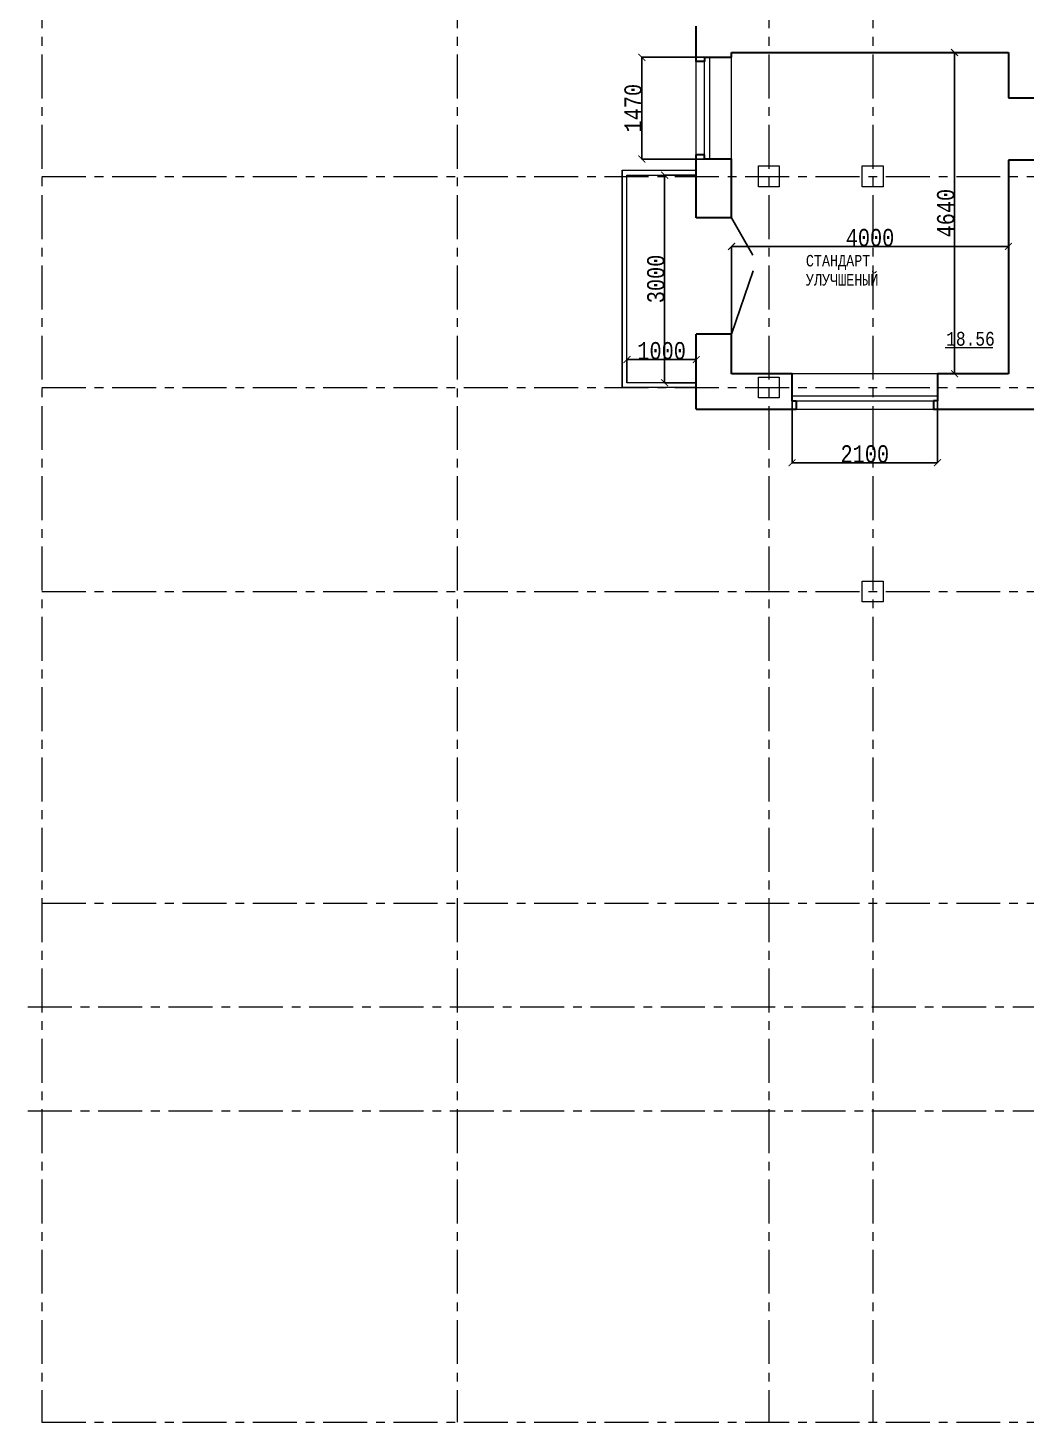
# Model space of a CAD drawing. Header units: millimetres. Extents: x -689206 to 4969298, y -1019800 to 703299.
# Drawn here: x 323776 to 338194, y 539027 to 559175 of the extents above; entities that cross this region are included whole.
import ezdxf

# ---------------------------------------------------------------- set-up
doc = ezdxf.new("R2010")
doc.units = ezdxf.units.MM
doc.linetypes.add('осеваяX2', pattern=[101.6, 63.5, -12.7, 12.7, -12.7])
for name, color, linetype, lineweight in [('б', 231, 'Continuous', 30), ('БАЛКОН', 7, 'Continuous', 20), ('ОКНА', 250, 'Continuous', 20), ('ПЕРЕГОРОДКИ', 252, 'Continuous', 9), ('РАЗМЕРЫ', 7, 'Continuous', 9), ('стены', 7, 'Continuous', 20)]:
    doc.layers.add(name, color=color, linetype=linetype, lineweight=lineweight)
doc.styles.add('Аннотативный', font='isocteur.ttf', dxfattribs={"width": 0.7, "height": 250})
doc.dimstyles.new('Аннотативный', dxfattribs={"dimscale": 0, "dimtxt": 250, "dimasz": 100, "dimexe": 1.25, "dimexo": 0.625, "dimtad": 1, "dimdec": 0, "dimtxsty": 'Аннотативный', "dimblk": 'ARCHTICK', "dimcen": 2.5, "dimadec": 0, "dimazin": 0, "dimtfac": 1, "dimtdec": 0, "dimtmove": 0, "dimatfit": 3, "dimfxl": 1, "dimarcsym": 0})

# ---------------------------------------------------------------- blocks, each defined once
blk = doc.blocks.new('_ArchTick')
at = {"color": 0, "linetype": 'ByBlock', "const_width": 0.15}
blk.add_lwpolyline([(-0.5, -0.5), (0.5, 0.5)], dxfattribs=at)
blk = doc.blocks.new('*D421')
at = {"layer": 'Defpoints', "color": 0, "linetype": 'ByBlock', "lineweight": 20, "transparency": 16777216}
for p in [(333429, 557047), (332973, 554047), (333429, 554047)]:
    blk.add_point(p, dxfattribs=at)
at = {"layer": 'б', "color": 0, "linetype": 'ByBlock', "lineweight": -2, "transparency": 16777216}
for p, q in [((333428, 557047), (332971, 557047)), ((332973, 557047), (332973, 554047)), ((333428, 554047), (332971, 554047))]:
    blk.add_line(p, q, dxfattribs=at)
at = {"layer": 'б', "color": 0, "linetype": 'ByBlock', "lineweight": -2, "transparency": 16777216, "xscale": 100, "yscale": 100, "zscale": 100}
for p, rotation in [((332973, 557047), 90), ((332973, 554047), 270)]:
    blk.add_blockref('_ArchTick', p, dxfattribs=dict(at, rotation=rotation))
at = {"layer": 'б', "color": 0, "linetype": 'ByBlock', "lineweight": 25, "transparency": 16777216, "insert": (332847, 555547), "char_height": 250, "attachment_point": 5, "rotation": 90, "style": 'Аннотативный'}
blk.add_mtext('3000', dxfattribs=at)
blk = doc.blocks.new('*D422')
at = {"layer": 'Defpoints', "color": 0, "linetype": 'ByBlock', "lineweight": 20, "transparency": 16777216}
for p in [(332429, 554382), (332429, 554047), (333429, 554047)]:
    blk.add_point(p, dxfattribs=at)
at = {"layer": 'б', "color": 0, "linetype": 'ByBlock', "lineweight": -2, "transparency": 16777216}
for p, q in [((332429, 554047), (332429, 554384)), ((333429, 554382), (332429, 554382)), ((333429, 554047), (333429, 554384))]:
    blk.add_line(p, q, dxfattribs=at)
at = {"layer": 'б', "color": 0, "linetype": 'ByBlock', "lineweight": -2, "transparency": 16777216, "xscale": 100, "yscale": 100, "zscale": 100, "rotation": 180}
blk.add_blockref('_ArchTick', (332429, 554382), dxfattribs=at)
at = {"layer": 'б', "color": 0, "linetype": 'ByBlock', "lineweight": -2, "transparency": 16777216, "xscale": 100, "yscale": 100, "zscale": 100}
blk.add_blockref('_ArchTick', (333429, 554382), dxfattribs=at)
at = {"layer": 'б', "color": 0, "linetype": 'ByBlock', "lineweight": 25, "transparency": 16777216, "insert": (332929, 554508), "char_height": 250, "attachment_point": 5, "style": 'Аннотативный'}
blk.add_mtext('1000', dxfattribs=at)
blk = doc.blocks.new('*D431')
at = {"layer": 'Defpoints', "color": 0, "lineweight": 20, "transparency": 16777216}
for p in [(332643, 558750), (333939, 558750), (333939, 557280)]:
    blk.add_point(p, dxfattribs=at)
at = {"layer": 'РАЗМЕРЫ', "color": 0, "lineweight": -2, "transparency": 16777216}
for p, q in [((333938, 558750), (332642, 558750)), ((332643, 557280), (332643, 558750)), ((333938, 557280), (332642, 557280))]:
    blk.add_line(p, q, dxfattribs=at)
at = {"layer": 'РАЗМЕРЫ', "color": 0, "lineweight": -2, "transparency": 16777216, "xscale": 100, "yscale": 100, "zscale": 100}
for p, rotation in [((332643, 558750), 90), ((332643, 557280), 270)]:
    blk.add_blockref('_ArchTick', p, dxfattribs=dict(at, rotation=rotation))
at = {"layer": 'РАЗМЕРЫ', "color": 0, "transparency": 16777216, "insert": (332518, 558015), "char_height": 250, "attachment_point": 5, "rotation": 90, "style": 'Аннотативный'}
blk.add_mtext('1470', dxfattribs=at)
blk = doc.blocks.new('*D448')
at = {"layer": 'Defpoints', "color": 0, "linetype": 'ByBlock', "lineweight": 20, "transparency": 16777216}
for p in [(337160, 558819), (337939, 558819), (337939, 554177)]:
    blk.add_point(p, dxfattribs=at)
at = {"layer": 'ПЕРЕГОРОДКИ', "color": 0, "linetype": 'ByBlock', "lineweight": -2, "transparency": 16777216}
for p, q in [((337938, 558819), (337158, 558819)), ((337160, 554177), (337160, 558819)), ((337938, 554177), (337158, 554177))]:
    blk.add_line(p, q, dxfattribs=at)
at = {"layer": 'ПЕРЕГОРОДКИ', "color": 0, "linetype": 'ByBlock', "lineweight": -2, "transparency": 16777216, "xscale": 100, "yscale": 100, "zscale": 100}
for p, rotation in [((337160, 558819), 90), ((337160, 554177), 270)]:
    blk.add_blockref('_ArchTick', p, dxfattribs=dict(at, rotation=rotation))
at = {"layer": 'ПЕРЕГОРОДКИ', "color": 0, "linetype": 'ByBlock', "lineweight": 13, "transparency": 16777216, "insert": (337034, 556498), "char_height": 250, "attachment_point": 5, "rotation": 90, "style": 'Аннотативный'}
blk.add_mtext('4640', dxfattribs=at)
blk = doc.blocks.new('*D449')
at = {"layer": 'Defpoints', "color": 0, "linetype": 'ByBlock', "lineweight": 20, "transparency": 16777216}
for p in [(333939, 556017), (333939, 554177), (337939, 554177)]:
    blk.add_point(p, dxfattribs=at)
at = {"layer": 'ПЕРЕГОРОДКИ', "color": 0, "linetype": 'ByBlock', "lineweight": -2, "transparency": 16777216}
for p, q in [((333939, 554178), (333939, 556018)), ((337939, 556017), (333939, 556017)), ((337939, 554178), (337939, 556018))]:
    blk.add_line(p, q, dxfattribs=at)
at = {"layer": 'ПЕРЕГОРОДКИ', "color": 0, "linetype": 'ByBlock', "lineweight": -2, "transparency": 16777216, "xscale": 100, "yscale": 100, "zscale": 100, "rotation": 180}
blk.add_blockref('_ArchTick', (333939, 556017), dxfattribs=at)
at = {"layer": 'ПЕРЕГОРОДКИ', "color": 0, "linetype": 'ByBlock', "lineweight": -2, "transparency": 16777216, "xscale": 100, "yscale": 100, "zscale": 100}
blk.add_blockref('_ArchTick', (337939, 556017), dxfattribs=at)
at = {"layer": 'ПЕРЕГОРОДКИ', "color": 0, "linetype": 'ByBlock', "lineweight": 13, "transparency": 16777216, "insert": (335939, 556143), "char_height": 250, "attachment_point": 5, "style": 'Аннотативный'}
blk.add_mtext('4000', dxfattribs=at)
blk = doc.blocks.new('*D469')
at = {"layer": 'Defpoints', "color": 0, "linetype": 'ByBlock', "lineweight": 20, "transparency": 16777216}
for p in [(334814, 554177), (336914, 554177), (336914, 552891)]:
    blk.add_point(p, dxfattribs=at)
at = {"layer": 'РАЗМЕРЫ', "color": 0, "linetype": 'ByBlock', "lineweight": -2, "transparency": 16777216}
for p, q in [((334814, 554177), (334814, 552890)), ((336914, 554177), (336914, 552890)), ((334814, 552891), (336914, 552891))]:
    blk.add_line(p, q, dxfattribs=at)
at = {"layer": 'РАЗМЕРЫ', "color": 0, "linetype": 'ByBlock', "lineweight": -2, "transparency": 16777216, "xscale": 100, "yscale": 100, "zscale": 100, "rotation": 180}
blk.add_blockref('_ArchTick', (334814, 552891), dxfattribs=at)
at = {"layer": 'РАЗМЕРЫ', "color": 0, "linetype": 'ByBlock', "lineweight": -2, "transparency": 16777216, "xscale": 100, "yscale": 100, "zscale": 100}
blk.add_blockref('_ArchTick', (336914, 552891), dxfattribs=at)
at = {"layer": 'РАЗМЕРЫ', "color": 0, "linetype": 'ByBlock', "lineweight": 13, "transparency": 16777216, "insert": (335864, 553017), "char_height": 250, "attachment_point": 5, "style": 'Аннотативный'}
blk.add_mtext('2100', dxfattribs=at)

msp = doc.modelspace()

# ---------------------------------------------------------------- linework, layer by layer
at = {"layer": 'б', "color": 18, "linetype": 'ByBlock', "lineweight": 25, "true_color": 0x000000}
for p, q in [((332358.7, 553976.6), (332358.7, 557116.6)), ((333938.7, 556428.4), (334248.6, 555891.5)), ((333938.7, 554748.4), (334251.6, 555662.4))]:
    msp.add_line(p, q, dxfattribs=at)
at = {"layer": 'б', "color": 18, "linetype": 'ByBlock', "lineweight": 30, "true_color": 0x000000}
for p, q in [((333938.7, 556428.4), (333428.7, 556428.4)), ((333938.7, 554748.4), (333428.7, 554748.4))]:
    msp.add_line(p, q, dxfattribs=at)
at = {"layer": 'БАЛКОН'}
for p, q in [((332358.7, 557116.6), (333428.7, 557116.6)), ((332428.7, 554046.6), (332428.7, 557046.6)), ((332428.7, 557046.6), (333428.7, 557046.6)), ((333428.7, 553976.6), (332358.7, 553976.6)), ((333428.7, 554046.6), (332428.7, 554046.6))]:
    msp.add_line(p, q, dxfattribs=at)
at = {"layer": 'ОКНА'}
for p, q in [((333618.7, 558750.4), (333618.7, 557280.4)), ((333618.7, 558750.4), (333618.7, 557280.4)), ((333548.7, 557340.4), (333548.7, 558690.4)), ((333548.7, 557340.4), (333548.7, 558690.4)), ((334814.2, 553787.4), (334814.2, 553857.4)), ((334814.2, 553857.4), (336914.2, 553857.4)), ((334874.2, 553787.4), (336854.2, 553787.4))]:
    msp.add_line(p, q, dxfattribs=at)
at = {"layer": 'РАЗМЕРЫ', "color": 0, "lineweight": 30}
for p, q in [((333548.7, 558750.4), (333548.7, 558690.4)), ((333548.7, 558750.4), (333938.7, 558750.4)), ((333548.7, 558750.4), (333548.7, 558690.4)), ((333548.7, 558750.4), (333938.7, 558750.4)), ((333548.7, 558690.4), (333428.7, 558690.4)), ((333548.7, 558690.4), (333428.7, 558690.4)), ((333548.7, 557340.4), (333428.7, 557340.4)), ((333548.7, 557340.4), (333428.7, 557340.4)), ((333548.7, 557280.4), (333548.7, 557340.4)), ((333548.7, 557280.4), (333548.7, 557340.4)), ((333548.7, 557280.4), (333938.7, 557280.4)), ((333548.7, 557280.4), (333938.7, 557280.4))]:
    msp.add_line(p, q, dxfattribs=at)
at = {"layer": 'РАЗМЕРЫ'}
for p, q in [((333938.7, 557280.4), (333938.7, 558750.4)), ((333428.7, 557340.4), (333428.7, 558690.4)), ((336914.2, 554177.4), (334814.2, 554177.4)), ((334874.2, 553667.4), (336854.2, 553667.4))]:
    msp.add_line(p, q, dxfattribs=at)
at = {"layer": 'РАЗМЕРЫ', "linetype": 'ByBlock', "lineweight": 30}
for p, q in [((337938.7, 558165.2), (338448.7, 558165.2)), ((338448.7, 557265.2), (337938.7, 557265.2))]:
    msp.add_line(p, q, dxfattribs=at)
at = {"layer": 'РАЗМЕРЫ', "color": 114, "true_color": 0x139b48}
msp.add_line((337025.5, 554558.3), (337714.8, 554558.3), dxfattribs=at)
at = {"layer": 'РАЗМЕРЫ', "lineweight": 30}
for p, q in [((334814.2, 553787.4), (334874.2, 553787.4)), ((334874.2, 553787.4), (334874.2, 553667.4)), ((336914.2, 553787.4), (336854.2, 553787.4)), ((336854.2, 553787.4), (336854.2, 553667.4))]:
    msp.add_line(p, q, dxfattribs=at)
at = {"layer": 'стены', "color": 1, "linetype": 'осеваяX2', "lineweight": 15, "ltscale": 10}
for p, q in [((323978, 583174.8), (323978, 539027.3)), ((329978, 583174.8), (329978, 539027.3)), ((334478, 583174.8), (334478, 539027.3)), ((335978, 583174.8), (335978, 539027.3)), ((323978, 557029.3), (396128, 557029.3)), ((323978, 553977.4), (396128, 553977.4)), ((323978, 551029.3), (396128, 551029.3)), ((323978, 546527.3), (396128, 546527.3)), ((323775.7, 545027.3), (395925.7, 545027.3)), ((323775.7, 543527.3), (395925.7, 543527.3)), ((323978, 539027.3), (396128, 539027.3))]:
    msp.add_line(p, q, dxfattribs=at)
at = {"layer": 'стены', "lineweight": 30}
for p, q in [((333428.7, 558690.4), (333428.7, 559199.4)), ((333938.7, 558750.4), (333938.7, 558819.4)), ((333938.7, 558819.4), (337141, 558819.4)), ((337141, 558819.4), (337938.7, 558819.4)), ((337938.7, 558819.4), (337938.7, 558165.2)), ((333428.7, 556428.4), (333428.7, 557340.4)), ((333938.7, 556428.4), (333938.7, 557280.4)), ((337938.7, 557265.2), (337938.7, 554177.4)), ((333428.7, 553667.4), (333428.7, 554748.4)), ((333938.7, 554177.4), (333938.7, 554748.4)), ((334814.2, 554177.4), (333938.7, 554177.4)), ((337938.7, 554177.4), (336914.2, 554177.4)), ((333428.7, 553667.4), (334874.2, 553667.4)), ((336854.2, 553667.4), (338448.7, 553667.4))]:
    msp.add_line(p, q, dxfattribs=at)
at = {"layer": 'стены'}
for p, q in [((337938.7, 558819.4), (337938.7, 558439.4)), ((337938.7, 558165.2), (337938.7, 558439.4)), ((337938.7, 555062.2), (337938.7, 557265.2))]:
    msp.add_line(p, q, dxfattribs=at)
at = {"layer": 'стены', "color": 18, "lineweight": 30, "true_color": 0x000000}
for p, q in [((334814.2, 553787.4), (334814.2, 554177.4)), ((336914.2, 554177.4), (336914.2, 553787.4))]:
    msp.add_line(p, q, dxfattribs=at)
at = {"layer": 'стены', "color": 240, "true_color": 0xed1f24}
for points in [[(334328, 557179.3), (334628, 557179.3), (334628, 556879.3), (334328, 556879.3)], [(335828, 557179.3), (336128, 557179.3), (336128, 556879.3), (335828, 556879.3)], [(334328, 554127.4), (334628, 554127.4), (334628, 553827.4), (334328, 553827.4)], [(335828, 551179.3), (336128, 551179.3), (336128, 550879.3), (335828, 550879.3)]]:
    msp.add_lwpolyline(points, close=True, dxfattribs=at)

# ---------------------------------------------------------------- texts
at = {"insert": (335013, 555893.9), "char_height": 165.799, "width": 766.271, "attachment_point": 1, "style": 'Аннотативный'}
msp.add_mtext('СТАНДАРТ УЛУЧШЕНЫЙ', dxfattribs=at)
at = {"layer": 'РАЗМЕРЫ', "color": 114, "true_color": 0x139b48, "insert": (337039.6, 554782.4), "char_height": 200, "width": 656.117, "attachment_point": 1, "style": 'Аннотативный'}
msp.add_mtext('18.56', dxfattribs=at)

# ---------------------------------------------------------------- dimensions: what is measured, and where the dimension line sits
at = {"layer": 'б', "color": 18, "linetype": 'ByBlock', "lineweight": 25, "true_color": 0x000000}
for p1, p2, distance, picture, middle in [((333428.7, 557046.6), (333428.7, 554046.6), -456, '*D421', (332847, 555546.6)), ((333428.7, 554046.6), (332428.7, 554046.6), -335.6, '*D422', (332928.7, 554507.9))]:
    dim = msp.add_aligned_dim(p1=p1, p2=p2, distance=distance, dimstyle='Аннотативный', dxfattribs=at)
    dim.commit()
    dim.dimension.update_dxf_attribs({"geometry": picture, "text_midpoint": middle})
at = {"layer": 'ПЕРЕГОРОДКИ', "color": 18, "linetype": 'ByBlock', "lineweight": 13, "true_color": 0x000000}
dim = msp.add_linear_dim(base=(337159.6, 558819.4), p1=(337938.7, 554177.4), p2=(337938.7, 558819.4), angle=90, text='4640', dimstyle='Аннотативный', dxfattribs=at)
dim.commit()
dim.dimension.update_dxf_attribs({"geometry": '*D448', "text_midpoint": (337034, 556498.4)})
dim = msp.add_linear_dim(base=(333938.7, 556016.9), p1=(337938.7, 554177.4), p2=(333938.7, 554177.4), dimstyle='Аннотативный', dxfattribs=at)
dim.commit()
dim.dimension.update_dxf_attribs({"geometry": '*D449', "text_midpoint": (335938.7, 556142.6)})
at = {"layer": 'РАЗМЕРЫ'}
dim = msp.add_linear_dim(base=(332643.2, 558750.4), p1=(333938.7, 557280.4), p2=(333938.7, 558750.4), angle=90, dimstyle='Аннотативный', dxfattribs=at)
dim.commit()
dim.dimension.update_dxf_attribs({"geometry": '*D431', "text_midpoint": (332517.6, 558015.4)})
at = {"layer": 'РАЗМЕРЫ', "linetype": 'ByBlock', "lineweight": 13}
dim = msp.add_linear_dim(base=(336914.2, 552891.4), p1=(334814.2, 554177.4), p2=(336914.2, 554177.4), dimstyle='Аннотативный', dxfattribs=at)
dim.commit()
dim.dimension.update_dxf_attribs({"geometry": '*D469', "text_midpoint": (335864.2, 553017)})

doc.saveas('drawing.dxf')
